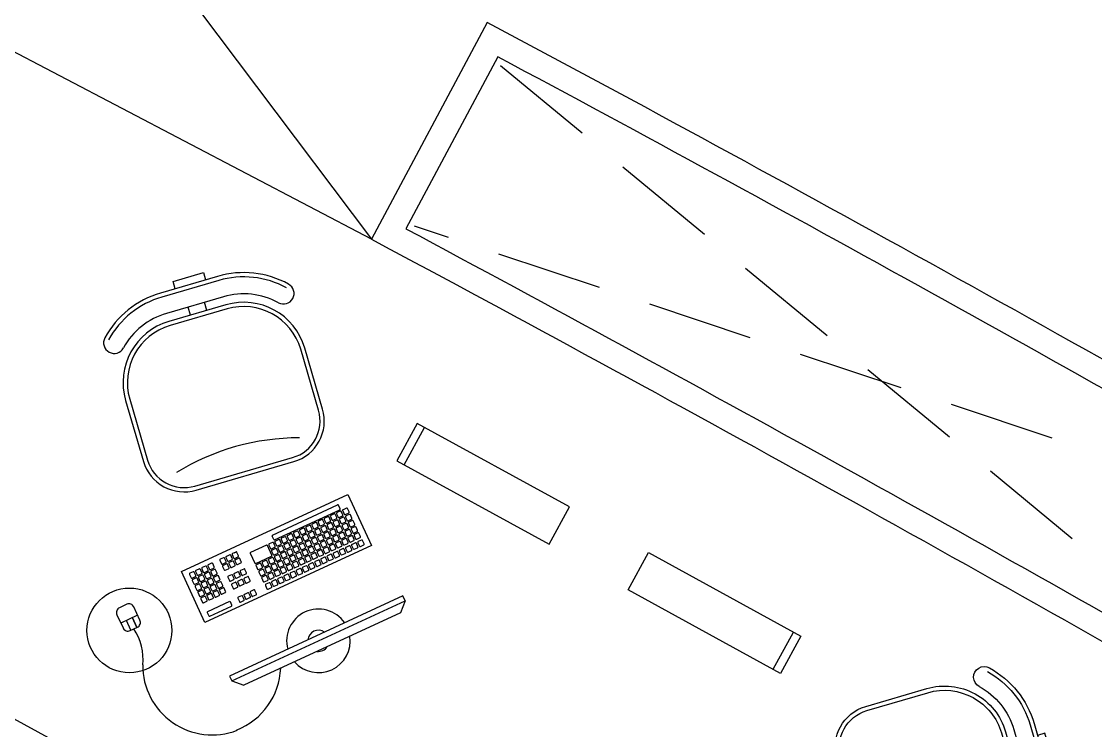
# Model space of a CAD drawing. Extents: x -1.7 to 87, y -33.6 to 19.
# Drawn here: x 51.733 to 54.266, y -3.823 to -2.15 of the extents above; entities that cross this region are included whole.
import ezdxf

# ---------------------------------------------------------------- set-up
doc = ezdxf.new("R2010")
doc.units = 0
doc.linetypes.add('HIDDEN', pattern=[0.375, 0.25, -0.125])
for name, color, linetype in [('AR-ARMÁRIOS', 2, 'Continuous'), ('AR-MOB', 2, 'Continuous'), ('AR-PRJ', 1, 'HIDDEN')]:
    doc.layers.add(name, color=color, linetype=linetype)

# ---------------------------------------------------------------- blocks, each defined once
blk = doc.blocks.new('CADEIRA-S')
at = {"color": 2}
for p, q in [((0.0718, 0.2686), (-0.0682, 0.2686)), ((0.0718, 0.2186), (-0.0682, 0.2186)), ((0.0718, 0.1986), (-0.0682, 0.1986)), ((-0.2182, 0.0486), (-0.2182, -0.1014)), ((0.2218, -0.1014), (0.2218, 0.0486)), ((-0.1182, -0.2014), (0.1218, -0.2014))]:
    blk.add_line(p, q, dxfattribs=at)
at = {"color": 1}
for p, q in [((0.0718, 0.2586), (-0.0682, 0.2586)), ((-0.0148, 0.1986), (-0.0149, 0.2186)), ((0.0252, 0.1986), (0.0251, 0.2186)), ((0.0718, 0.1886), (-0.0682, 0.1886)), ((-0.2082, 0.0486), (-0.2082, -0.1014)), ((0.2118, -0.1014), (0.2118, 0.0486)), ((-0.1182, -0.1914), (0.1218, -0.1914))]:
    blk.add_line(p, q, dxfattribs=at)
at = {"color": 2}
blk.add_lwpolyline([(-0.032, 0.2686), (-0.032, 0.2867), (0.0426, 0.2867), (0.0426, 0.2686)], dxfattribs=at)
for centre, radius, start, end in [((-0.0682, 0.0486), 0.22, 90, 135), ((0.0718, 0.0486), 0.22, 45, 90), ((-0.2061, 0.1864), 0.025, 135, 315), ((-0.0682, 0.0486), 0.17, 90, 135), ((0.0718, 0.0486), 0.17, 45, 90), ((0.2097, 0.1864), 0.025, 225, 45), ((-0.0682, 0.0486), 0.15, 90, 180), ((0.0718, 0.0486), 0.15, 0, 90), ((-0.1182, -0.1014), 0.1, 180, 270), ((0.1218, -0.1014), 0.1, 270, 0)]:
    blk.add_arc(centre, radius, start, end, dxfattribs=at)
at = {"color": 1}
for centre, radius, start, end in [((-0.0682, 0.0486), 0.21, 90, 135), ((0.0718, 0.0486), 0.21, 45, 90), ((-0.0682, 0.0486), 0.14, 90, 180), ((0.0718, 0.0486), 0.14, 0, 90), ((-0.1182, -0.1014), 0.09, 180, 270), ((0.1218, -0.1014), 0.09, 270, 0), ((-0.0052, -0.6823), 0.5534, 73.6911, 105.2491)]:
    blk.add_arc(centre, radius, start, end, dxfattribs=at)
blk = doc.blocks.new('CPU')
at = {"color": 1}
blk.add_line((1.1721, 1.0512), (1.1721, 0.9512), dxfattribs=at)
blk.add_lwpolyline([(0.7821, 0.9512), (1.1921, 0.9512), (1.1921, 1.0512), (0.7821, 1.0512)], close=True, dxfattribs=at)
blk = doc.blocks.new('estacao de trabalho 290 x 150')
at = {"color": 252}
for p, q in [((-0.691, 0.7737), (-0.5904, 0.9098)), ((-0.681, 0.7663), (-0.5804, 0.9024)), ((-0.5808, 0.9046), (-0.5882, 0.9101)), ((-0.5718, 0.898), (-0.5753, 0.9006)), ((-0.6832, 0.7659), (-0.6907, 0.7714)), ((-0.6743, 0.7593), (-0.6777, 0.7619)), ((-0.6921, 0.7463), (-0.7165, 0.7132)), ((-0.6693, 0.7315), (-0.6898, 0.7467)), ((-0.7162, 0.711), (-0.6957, 0.6958)), ((-0.6934, 0.6962), (-0.669, 0.7293)), ((-0.7501, 0.6937), (-0.7475, 0.6972)), ((-0.7401, 0.6863), (-0.7375, 0.6898)), ((-0.7044, 0.5873), (-0.7381, 0.5416)), ((-0.6955, 0.5827), (-0.7022, 0.5876)), ((-0.7289, 0.5348), (-0.6952, 0.5804)), ((-0.7378, 0.5394), (-0.7311, 0.5345))]:
    blk.add_line(p, q, dxfattribs=at)
at = {"color": 2}
for p, q in [((-0.3423, 0.788), (-0.3379, 0.7583)), ((-0.3379, 0.7583), (-0.5801, 0.4305)), ((-0.8789, 0.4551), (-0.905, 0.4198)), ((-0.8758, 0.4167), (-0.8962, 0.4318)), ((-0.8666, 0.4291), (-0.887, 0.4442)), ((-0.887, 0.4442), (-0.8666, 0.4291)), ((-0.6097, 0.426), (-0.5801, 0.4305))]:
    blk.add_line(p, q, dxfattribs=at)
for points in [[(-0.8381, 0.5953), (-0.5809, 0.9435), (-0.4743, 0.8647), (-0.7315, 0.5165)], [(-1.45, 0), (1.45, 0), (1.45, 0.1), (-1.45, 0.1)]]:
    blk.add_lwpolyline(points, close=True, dxfattribs=at)
at = {"color": 252}
for points in [[(-0.5588, 0.9083), (-0.5658, 0.9134, 0.414214), (-0.5684, 0.913), (-0.5736, 0.9061, 0.414214), (-0.5732, 0.9034), (-0.5662, 0.8983, 0.414214), (-0.5636, 0.8987), (-0.5584, 0.9057, 0.414214)], [(-0.5778, 0.8826), (-0.5848, 0.8877, 0.414214), (-0.5874, 0.8873), (-0.5926, 0.8804, 0.414214), (-0.5922, 0.8777), (-0.5852, 0.8726, 0.414214), (-0.5826, 0.873), (-0.5774, 0.8799, 0.414214)], [(-0.5683, 0.8954), (-0.5753, 0.9006, 0.414214), (-0.5779, 0.9002), (-0.5831, 0.8932, 0.414214), (-0.5827, 0.8906), (-0.5757, 0.8854, 0.414214), (-0.5731, 0.8858), (-0.5679, 0.8928, 0.414214)], [(-0.5555, 0.8859), (-0.5624, 0.8911, 0.414214), (-0.5651, 0.8907), (-0.5702, 0.8837, 0.414214), (-0.5698, 0.8811), (-0.5629, 0.8759, 0.414214), (-0.5602, 0.8763), (-0.5551, 0.8833, 0.414214)], [(-0.546, 0.8988), (-0.5529, 0.9039, 0.414214), (-0.5556, 0.9035), (-0.5607, 0.8966, 0.414214), (-0.5603, 0.8939), (-0.5533, 0.8888, 0.414214), (-0.5507, 0.8892), (-0.5456, 0.8962, 0.414214)], [(-0.5331, 0.8893), (-0.54, 0.8944, 0.414214), (-0.5427, 0.894), (-0.5478, 0.8871, 0.414214), (-0.5474, 0.8844), (-0.5405, 0.8793, 0.414214), (-0.5378, 0.8797), (-0.5327, 0.8866, 0.414214)], [(-0.5969, 0.8568), (-0.6038, 0.862, 0.414214), (-0.6065, 0.8616), (-0.6116, 0.8546, 0.414214), (-0.6112, 0.852), (-0.6042, 0.8468, 0.414214), (-0.6016, 0.8472), (-0.5965, 0.8542, 0.414214)], [(-0.5873, 0.8697), (-0.5943, 0.8748, 0.414214), (-0.5969, 0.8744), (-0.6021, 0.8675, 0.414214), (-0.6017, 0.8648), (-0.5947, 0.8597, 0.414214), (-0.5921, 0.8601), (-0.5869, 0.8671, 0.414214)], [(-0.5745, 0.8602), (-0.5814, 0.8653, 0.414214), (-0.5841, 0.8649), (-0.5892, 0.858, 0.414214), (-0.5888, 0.8553), (-0.5819, 0.8502, 0.414214), (-0.5792, 0.8506), (-0.5741, 0.8575, 0.414214)], [(-0.565, 0.8731), (-0.5719, 0.8782, 0.414214), (-0.5746, 0.8778), (-0.5797, 0.8708, 0.414214), (-0.5793, 0.8682), (-0.5724, 0.8631, 0.414214), (-0.5697, 0.8635), (-0.5646, 0.8704, 0.414214)], [(-0.5521, 0.8636), (-0.5591, 0.8687, 0.414214), (-0.5617, 0.8683), (-0.5668, 0.8613, 0.414214), (-0.5664, 0.8587), (-0.5595, 0.8536, 0.414214), (-0.5568, 0.8539), (-0.5517, 0.8609, 0.414214)], [(-0.5426, 0.8764), (-0.5495, 0.8816, 0.414214), (-0.5522, 0.8812), (-0.5573, 0.8742, 0.414214), (-0.5569, 0.8716), (-0.55, 0.8664, 0.414214), (-0.5473, 0.8668), (-0.5422, 0.8738, 0.414214)], [(-0.5297, 0.8669), (-0.5367, 0.8721, 0.414214), (-0.5393, 0.8717), (-0.5445, 0.8647, 0.414214), (-0.5441, 0.8621), (-0.5371, 0.8569, 0.414214), (-0.5345, 0.8573), (-0.5293, 0.8643, 0.414214)], [(-0.5202, 0.8798), (-0.5272, 0.8849, 0.414214), (-0.5298, 0.8845), (-0.535, 0.8776, 0.414214), (-0.5346, 0.8749), (-0.5276, 0.8698, 0.414214), (-0.525, 0.8702), (-0.5198, 0.8771, 0.414214)], [(-0.5169, 0.8574), (-0.5238, 0.8625, 0.414214), (-0.5265, 0.8621), (-0.5316, 0.8552, 0.414214), (-0.5312, 0.8525), (-0.5242, 0.8474, 0.414214), (-0.5216, 0.8478), (-0.5165, 0.8548, 0.414214)], [(-0.5073, 0.8703), (-0.5143, 0.8754, 0.414214), (-0.5169, 0.875), (-0.5221, 0.8681, 0.414214), (-0.5217, 0.8654), (-0.5147, 0.8603, 0.414214), (-0.5121, 0.8607), (-0.507, 0.8676, 0.414214)], [(-0.4915, 0.8595), (-0.4985, 0.8646, 0.414214), (-0.5011, 0.8642), (-0.5063, 0.8573, 0.414214), (-0.5059, 0.8546), (-0.4989, 0.8495, 0.414214), (-0.4963, 0.8499), (-0.4911, 0.8569, 0.414214)], [(-0.6159, 0.8311), (-0.6228, 0.8362, 0.414214), (-0.6255, 0.8358), (-0.6306, 0.8289, 0.414214), (-0.6302, 0.8262), (-0.6233, 0.8211, 0.414214), (-0.6206, 0.8215), (-0.6155, 0.8284, 0.414214)], [(-0.6064, 0.844), (-0.6133, 0.8491, 0.414214), (-0.616, 0.8487), (-0.6211, 0.8417, 0.414214), (-0.6207, 0.8391), (-0.6137, 0.834, 0.414214), (-0.6111, 0.8344), (-0.606, 0.8413, 0.414214)], [(-0.5935, 0.8345), (-0.6004, 0.8396, 0.414214), (-0.6031, 0.8392), (-0.6082, 0.8322, 0.414214), (-0.6078, 0.8296), (-0.6009, 0.8245, 0.414214), (-0.5982, 0.8249), (-0.5931, 0.8318, 0.414214)], [(-0.584, 0.8473), (-0.5909, 0.8525, 0.414214), (-0.5936, 0.8521), (-0.5987, 0.8451, 0.414214), (-0.5983, 0.8425), (-0.5914, 0.8373, 0.414214), (-0.5887, 0.8377), (-0.5836, 0.8447, 0.414214)], [(-0.5711, 0.8378), (-0.5781, 0.843, 0.414214), (-0.5807, 0.8426), (-0.5859, 0.8356, 0.414214), (-0.5855, 0.833), (-0.5785, 0.8278, 0.414214), (-0.5759, 0.8282), (-0.5707, 0.8352, 0.414214)], [(-0.5616, 0.8507), (-0.5686, 0.8558, 0.414214), (-0.5712, 0.8554), (-0.5763, 0.8485, 0.414214), (-0.5759, 0.8458), (-0.569, 0.8407, 0.414214), (-0.5663, 0.8411), (-0.5612, 0.848, 0.414214)], [(-0.5487, 0.8412), (-0.5557, 0.8463, 0.414214), (-0.5583, 0.8459), (-0.5635, 0.839, 0.414214), (-0.5631, 0.8363), (-0.5561, 0.8312, 0.414214), (-0.5535, 0.8316), (-0.5483, 0.8385, 0.414214)], [(-0.5392, 0.854), (-0.5462, 0.8592, 0.414214), (-0.5488, 0.8588), (-0.554, 0.8518, 0.414214), (-0.5536, 0.8492), (-0.5466, 0.844, 0.414214), (-0.544, 0.8444), (-0.5388, 0.8514, 0.414214)], [(-0.5359, 0.8317), (-0.5428, 0.8368, 0.414214), (-0.5455, 0.8364), (-0.5506, 0.8295, 0.414214), (-0.5502, 0.8268), (-0.5433, 0.8217, 0.414214), (-0.5406, 0.8221), (-0.5355, 0.829, 0.414214)], [(-0.5264, 0.8445), (-0.5333, 0.8497, 0.414214), (-0.536, 0.8493), (-0.5411, 0.8423, 0.414214), (-0.5407, 0.8397), (-0.5338, 0.8345, 0.414214), (-0.5311, 0.8349), (-0.526, 0.8419, 0.414214)], [(-0.5105, 0.8338), (-0.5175, 0.8389, 0.414214), (-0.5201, 0.8385), (-0.5253, 0.8315, 0.414214), (-0.5249, 0.8289), (-0.5179, 0.8238, 0.414214), (-0.5153, 0.8242), (-0.5101, 0.8311, 0.414214)], [(-0.501, 0.8466), (-0.508, 0.8518, 0.414214), (-0.5106, 0.8514), (-0.5158, 0.8444, 0.414214), (-0.5154, 0.8418), (-0.5084, 0.8366, 0.414214), (-0.5058, 0.837), (-0.5006, 0.844, 0.414214)], [(-0.6349, 0.8054), (-0.6418, 0.8105, 0.414214), (-0.6445, 0.8101), (-0.6496, 0.8031, 0.414214), (-0.6492, 0.8005), (-0.6423, 0.7954, 0.414214), (-0.6396, 0.7958), (-0.6345, 0.8027, 0.414214)], [(-0.6254, 0.8182), (-0.6323, 0.8234, 0.414214), (-0.635, 0.823), (-0.6401, 0.816, 0.414214), (-0.6397, 0.8134), (-0.6328, 0.8082, 0.414214), (-0.6301, 0.8086), (-0.625, 0.8156, 0.414214)], [(-0.6125, 0.8087), (-0.6195, 0.8139, 0.414214), (-0.6221, 0.8135), (-0.6272, 0.8065, 0.414214), (-0.6268, 0.8039), (-0.6199, 0.7987, 0.414214), (-0.6172, 0.7991), (-0.6121, 0.8061, 0.414214)], [(-0.603, 0.8216), (-0.61, 0.8267, 0.414214), (-0.6126, 0.8263), (-0.6177, 0.8194, 0.414214), (-0.6173, 0.8167), (-0.6104, 0.8116, 0.414214), (-0.6077, 0.812), (-0.6026, 0.8189, 0.414214)], [(-0.5901, 0.8121), (-0.5971, 0.8172, 0.414214), (-0.5997, 0.8168), (-0.6049, 0.8099, 0.414214), (-0.6045, 0.8072), (-0.5975, 0.8021, 0.414214), (-0.5949, 0.8025), (-0.5897, 0.8094, 0.414214)], [(-0.5806, 0.8249), (-0.5876, 0.8301, 0.414214), (-0.5902, 0.8297), (-0.5954, 0.8227, 0.414214), (-0.595, 0.8201), (-0.588, 0.8149, 0.414214), (-0.5854, 0.8153), (-0.5802, 0.8223, 0.414214)], [(-0.5678, 0.8154), (-0.5747, 0.8206, 0.414214), (-0.5774, 0.8202), (-0.5825, 0.8132, 0.414214), (-0.5821, 0.8106), (-0.5751, 0.8054, 0.414214), (-0.5725, 0.8058), (-0.5674, 0.8128, 0.414214)], [(-0.5582, 0.8283), (-0.5652, 0.8334, 0.414214), (-0.5678, 0.833), (-0.573, 0.8261, 0.414214), (-0.5726, 0.8234), (-0.5656, 0.8183, 0.414214), (-0.563, 0.8187), (-0.5578, 0.8257, 0.414214)], [(-0.5549, 0.8059), (-0.5618, 0.8111, 0.414214), (-0.5645, 0.8107), (-0.5696, 0.8037, 0.414214), (-0.5692, 0.8011), (-0.5623, 0.7959, 0.414214), (-0.5596, 0.7963), (-0.5545, 0.8033, 0.414214)], [(-0.5454, 0.8188), (-0.5523, 0.8239, 0.414214), (-0.555, 0.8235), (-0.5601, 0.8166, 0.414214), (-0.5597, 0.8139), (-0.5528, 0.8088, 0.414214), (-0.5501, 0.8092), (-0.545, 0.8162, 0.414214)], [(-0.5295, 0.808), (-0.5365, 0.8132, 0.414214), (-0.5391, 0.8128), (-0.5443, 0.8058, 0.414214), (-0.5439, 0.8032), (-0.5369, 0.798, 0.414214), (-0.5343, 0.7984), (-0.5292, 0.8054, 0.414214)], [(-0.52, 0.8209), (-0.527, 0.826, 0.414214), (-0.5296, 0.8256), (-0.5348, 0.8187, 0.414214), (-0.5344, 0.816), (-0.5274, 0.8109, 0.414214), (-0.5248, 0.8113), (-0.5196, 0.8182, 0.414214)], [(-0.6444, 0.7925), (-0.6513, 0.7976, 0.414214), (-0.654, 0.7972), (-0.6591, 0.7903, 0.414214), (-0.6587, 0.7876), (-0.6518, 0.7825, 0.414214), (-0.6491, 0.7829), (-0.644, 0.7898, 0.414214)], [(-0.6315, 0.783), (-0.6385, 0.7881, 0.414214), (-0.6411, 0.7877), (-0.6463, 0.7808, 0.414214), (-0.6459, 0.7781), (-0.6389, 0.773, 0.414214), (-0.6363, 0.7734), (-0.6311, 0.7803, 0.414214)], [(-0.622, 0.7958), (-0.629, 0.801, 0.414214), (-0.6316, 0.8006), (-0.6368, 0.7936, 0.414214), (-0.6364, 0.791), (-0.6294, 0.7858, 0.414214), (-0.6268, 0.7862), (-0.6216, 0.7932, 0.414214)], [(-0.6091, 0.7863), (-0.6161, 0.7915, 0.414214), (-0.6187, 0.7911), (-0.6239, 0.7841, 0.414214), (-0.6235, 0.7815), (-0.6165, 0.7763, 0.414214), (-0.6139, 0.7767), (-0.6087, 0.7837, 0.414214)], [(-0.5996, 0.7992), (-0.6066, 0.8043, 0.414214), (-0.6092, 0.8039), (-0.6144, 0.797, 0.414214), (-0.614, 0.7943), (-0.607, 0.7892, 0.414214), (-0.6044, 0.7896), (-0.5992, 0.7966, 0.414214)], [(-0.5868, 0.7897), (-0.5937, 0.7948, 0.414214), (-0.5964, 0.7944), (-0.6015, 0.7875, 0.414214), (-0.6011, 0.7848), (-0.5942, 0.7797, 0.414214), (-0.5915, 0.7801), (-0.5864, 0.7871, 0.414214)], [(-0.5773, 0.8026), (-0.5842, 0.8077, 0.414214), (-0.5869, 0.8073), (-0.592, 0.8004, 0.414214), (-0.5916, 0.7977), (-0.5846, 0.7926, 0.414214), (-0.582, 0.793), (-0.5769, 0.7999, 0.414214)], [(-0.5739, 0.7802), (-0.5809, 0.7853, 0.414214), (-0.5835, 0.7849), (-0.5886, 0.778, 0.414214), (-0.5882, 0.7753), (-0.5813, 0.7702, 0.414214), (-0.5786, 0.7706), (-0.5735, 0.7775, 0.414214)], [(-0.5644, 0.7931), (-0.5713, 0.7982, 0.414214), (-0.574, 0.7978), (-0.5791, 0.7908, 0.414214), (-0.5787, 0.7882), (-0.5718, 0.7831, 0.414214), (-0.5691, 0.7835), (-0.564, 0.7904, 0.414214)], [(-0.5486, 0.7823), (-0.5555, 0.7874, 0.414214), (-0.5582, 0.787), (-0.5633, 0.7801, 0.414214), (-0.5629, 0.7774), (-0.556, 0.7723, 0.414214), (-0.5533, 0.7727), (-0.5482, 0.7796, 0.414214)], [(-0.5391, 0.7952), (-0.546, 0.8003, 0.414214), (-0.5487, 0.7999), (-0.5538, 0.7929, 0.414214), (-0.5534, 0.7903), (-0.5464, 0.7852, 0.414214), (-0.5438, 0.7856), (-0.5387, 0.7925, 0.414214)], [(-0.6634, 0.7667), (-0.6704, 0.7719, 0.414214), (-0.673, 0.7715), (-0.6781, 0.7645, 0.414214), (-0.6777, 0.7619), (-0.6708, 0.7567, 0.414214), (-0.6681, 0.7571), (-0.663, 0.7641, 0.414214)], [(-0.6539, 0.7796), (-0.6608, 0.7848, 0.414214), (-0.6635, 0.7844), (-0.6686, 0.7774, 0.414214), (-0.6682, 0.7748), (-0.6613, 0.7696, 0.414214), (-0.6586, 0.77), (-0.6535, 0.777, 0.414214)], [(-0.6505, 0.7572), (-0.6575, 0.7624, 0.414214), (-0.6601, 0.762), (-0.6653, 0.755, 0.414214), (-0.6649, 0.7524), (-0.6579, 0.7472, 0.414214), (-0.6553, 0.7476), (-0.6501, 0.7546, 0.414214)], [(-0.641, 0.7701), (-0.648, 0.7752, 0.414214), (-0.6506, 0.7748), (-0.6558, 0.7679, 0.414214), (-0.6554, 0.7652), (-0.6484, 0.7601, 0.414214), (-0.6458, 0.7605), (-0.6406, 0.7675, 0.414214)], [(-0.6282, 0.7606), (-0.6351, 0.7657, 0.414214), (-0.6378, 0.7653), (-0.6429, 0.7584, 0.414214), (-0.6425, 0.7557), (-0.6355, 0.7506, 0.414214), (-0.6329, 0.751), (-0.6278, 0.758, 0.414214)], [(-0.6187, 0.7735), (-0.6256, 0.7786, 0.414214), (-0.6283, 0.7782), (-0.6334, 0.7713, 0.414214), (-0.633, 0.7686), (-0.626, 0.7635, 0.414214), (-0.6234, 0.7639), (-0.6183, 0.7708, 0.414214)], [(-0.6058, 0.764), (-0.6127, 0.7691, 0.414214), (-0.6154, 0.7687), (-0.6205, 0.7617, 0.414214), (-0.6201, 0.7591), (-0.6132, 0.754, 0.414214), (-0.6105, 0.7544), (-0.6054, 0.7613, 0.414214)], [(-0.5963, 0.7768), (-0.6032, 0.782, 0.414214), (-0.6059, 0.7816), (-0.611, 0.7746, 0.414214), (-0.6106, 0.772), (-0.6037, 0.7668, 0.414214), (-0.601, 0.7672), (-0.5959, 0.7742, 0.414214)], [(-0.5929, 0.7545), (-0.5999, 0.7596, 0.414214), (-0.6025, 0.7592), (-0.6077, 0.7522, 0.414214), (-0.6073, 0.7496), (-0.6003, 0.7445, 0.414214), (-0.5977, 0.7449), (-0.5925, 0.7518, 0.414214)], [(-0.5834, 0.7673), (-0.5904, 0.7725, 0.414214), (-0.593, 0.7721), (-0.5981, 0.7651, 0.414214), (-0.5977, 0.7625), (-0.5908, 0.7573, 0.414214), (-0.5881, 0.7577), (-0.583, 0.7647, 0.414214)], [(-0.5676, 0.7566), (-0.5745, 0.7617, 0.414214), (-0.5772, 0.7613), (-0.5823, 0.7543, 0.414214), (-0.5819, 0.7517), (-0.575, 0.7465, 0.414214), (-0.5723, 0.7469), (-0.5672, 0.7539, 0.414214)], [(-0.5581, 0.7694), (-0.565, 0.7746, 0.414214), (-0.5677, 0.7742), (-0.5728, 0.7672, 0.414214), (-0.5724, 0.7646), (-0.5655, 0.7594, 0.414214), (-0.5628, 0.7598), (-0.5577, 0.7668, 0.414214)], [(-0.6729, 0.7539), (-0.6799, 0.759, 0.414214), (-0.6825, 0.7586), (-0.6877, 0.7517, 0.414214), (-0.6873, 0.749), (-0.6803, 0.7439, 0.414214), (-0.6777, 0.7443), (-0.6725, 0.7512, 0.414214)], [(-0.66, 0.7444), (-0.667, 0.7495, 0.414214), (-0.6696, 0.7491), (-0.6748, 0.7422, 0.414214), (-0.6744, 0.7395), (-0.6674, 0.7344, 0.414214), (-0.6648, 0.7348), (-0.6596, 0.7417, 0.414214)], [(-0.6472, 0.7349), (-0.6541, 0.74, 0.414214), (-0.6568, 0.7396), (-0.6619, 0.7326, 0.414214), (-0.6615, 0.73), (-0.6546, 0.7249, 0.414214), (-0.6519, 0.7253), (-0.6468, 0.7322, 0.414214)], [(-0.6377, 0.7477), (-0.6446, 0.7529, 0.414214), (-0.6473, 0.7525), (-0.6524, 0.7455, 0.414214), (-0.652, 0.7429), (-0.6451, 0.7377, 0.414214), (-0.6424, 0.7381), (-0.6373, 0.7451, 0.414214)], [(-0.6248, 0.7382), (-0.6317, 0.7434, 0.414214), (-0.6344, 0.743), (-0.6395, 0.736, 0.414214), (-0.6391, 0.7334), (-0.6322, 0.7282, 0.414214), (-0.6295, 0.7286), (-0.6244, 0.7356, 0.414214)], [(-0.6153, 0.7511), (-0.6222, 0.7562, 0.414214), (-0.6249, 0.7558), (-0.63, 0.7489, 0.414214), (-0.6296, 0.7462), (-0.6227, 0.7411, 0.414214), (-0.62, 0.7415), (-0.6149, 0.7484, 0.414214)], [(-0.6024, 0.7416), (-0.6094, 0.7467, 0.414214), (-0.612, 0.7463), (-0.6172, 0.7394, 0.414214), (-0.6168, 0.7367), (-0.6098, 0.7316, 0.414214), (-0.6072, 0.732), (-0.602, 0.7389, 0.414214)], [(-0.5866, 0.7308), (-0.5935, 0.7359, 0.414214), (-0.5962, 0.7356), (-0.6013, 0.7286, 0.414214), (-0.6009, 0.7259), (-0.594, 0.7208, 0.414214), (-0.5913, 0.7212), (-0.5862, 0.7282, 0.414214)], [(-0.5771, 0.7437), (-0.584, 0.7488, 0.414214), (-0.5867, 0.7484), (-0.5918, 0.7415, 0.414214), (-0.5914, 0.7388), (-0.5845, 0.7337, 0.414214), (-0.5818, 0.7341), (-0.5767, 0.741, 0.414214)], [(-0.6662, 0.7091), (-0.6731, 0.7143, 0.414214), (-0.6758, 0.7139), (-0.6809, 0.7069, 0.414214), (-0.6805, 0.7043), (-0.6736, 0.6991, 0.414214), (-0.6709, 0.6995), (-0.6658, 0.7065, 0.414214)], [(-0.6567, 0.722), (-0.6636, 0.7271, 0.414214), (-0.6663, 0.7267), (-0.6714, 0.7198, 0.414214), (-0.671, 0.7171), (-0.6641, 0.712, 0.414214), (-0.6614, 0.7124), (-0.6563, 0.7193, 0.414214)], [(-0.6438, 0.7125), (-0.6508, 0.7176, 0.414214), (-0.6534, 0.7172), (-0.6586, 0.7103, 0.414214), (-0.6582, 0.7076), (-0.6512, 0.7025, 0.414214), (-0.6486, 0.7029), (-0.6434, 0.7098, 0.414214)], [(-0.6343, 0.7254), (-0.6413, 0.7305, 0.414214), (-0.6439, 0.7301), (-0.649, 0.7231, 0.414214), (-0.6486, 0.7205), (-0.6417, 0.7154, 0.414214), (-0.639, 0.7158), (-0.6339, 0.7227, 0.414214)], [(-0.6214, 0.7158), (-0.6284, 0.721, 0.414214), (-0.631, 0.7206), (-0.6362, 0.7136, 0.414214), (-0.6358, 0.711), (-0.6288, 0.7058, 0.414214), (-0.6262, 0.7062), (-0.621, 0.7132, 0.414214)], [(-0.6119, 0.7287), (-0.6189, 0.7339, 0.414214), (-0.6215, 0.7335), (-0.6267, 0.7265, 0.414214), (-0.6263, 0.7239), (-0.6193, 0.7187, 0.414214), (-0.6167, 0.7191), (-0.6115, 0.7261, 0.414214)], [(-0.6056, 0.7051), (-0.6126, 0.7102, 0.414214), (-0.6152, 0.7098), (-0.6203, 0.7029, 0.414214), (-0.6199, 0.7002), (-0.613, 0.6951, 0.414214), (-0.6103, 0.6955), (-0.6052, 0.7024, 0.414214)], [(-0.5961, 0.7179), (-0.6031, 0.7231, 0.414214), (-0.6057, 0.7227), (-0.6108, 0.7157, 0.414214), (-0.6104, 0.7131), (-0.6035, 0.7079, 0.414214), (-0.6008, 0.7083), (-0.5957, 0.7153, 0.414214)], [(-0.7474, 0.6796), (-0.7544, 0.6847, 0.414214), (-0.757, 0.6843), (-0.7621, 0.6773, 0.414214), (-0.7617, 0.6747), (-0.7548, 0.6696, 0.414214), (-0.7521, 0.67), (-0.747, 0.6769, 0.414214)], [(-0.7379, 0.6924), (-0.7448, 0.6976, 0.414214), (-0.7475, 0.6972), (-0.7526, 0.6902, 0.414214), (-0.7522, 0.6876), (-0.7453, 0.6824, 0.414214), (-0.7426, 0.6828), (-0.7375, 0.6898, 0.414214)], [(-0.725, 0.6829), (-0.732, 0.6881, 0.414214), (-0.7346, 0.6877), (-0.7398, 0.6807, 0.414214), (-0.7394, 0.6781), (-0.7324, 0.6729, 0.414214), (-0.7298, 0.6733), (-0.7246, 0.6803, 0.414214)], [(-0.6757, 0.6963), (-0.6826, 0.7014, 0.414214), (-0.6853, 0.701), (-0.6904, 0.694, 0.414214), (-0.69, 0.6914), (-0.6831, 0.6863, 0.414214), (-0.6804, 0.6867), (-0.6753, 0.6936, 0.414214)], [(-0.6628, 0.6867), (-0.6698, 0.6919, 0.414214), (-0.6724, 0.6915), (-0.6776, 0.6845, 0.414214), (-0.6772, 0.6819), (-0.6702, 0.6767, 0.414214), (-0.6676, 0.6771), (-0.6624, 0.6841, 0.414214)], [(-0.6533, 0.6996), (-0.6603, 0.7048, 0.414214), (-0.6629, 0.7044), (-0.6681, 0.6974, 0.414214), (-0.6677, 0.6948), (-0.6607, 0.6896, 0.414214), (-0.6581, 0.69), (-0.6529, 0.697, 0.414214)], [(-0.6405, 0.6901), (-0.6474, 0.6952, 0.414214), (-0.65, 0.6948), (-0.6552, 0.6879, 0.414214), (-0.6548, 0.6852), (-0.6478, 0.6801, 0.414214), (-0.6452, 0.6805), (-0.6401, 0.6875, 0.414214)], [(-0.6309, 0.703), (-0.6379, 0.7081, 0.414214), (-0.6405, 0.7077), (-0.6457, 0.7008, 0.414214), (-0.6453, 0.6981), (-0.6383, 0.693, 0.414214), (-0.6357, 0.6934), (-0.6305, 0.7003, 0.414214)], [(-0.6246, 0.6793), (-0.6316, 0.6845, 0.414214), (-0.6342, 0.6841), (-0.6394, 0.6771, 0.414214), (-0.639, 0.6745), (-0.632, 0.6693, 0.414214), (-0.6294, 0.6697), (-0.6242, 0.6767, 0.414214)], [(-0.6151, 0.6922), (-0.6221, 0.6973, 0.414214), (-0.6247, 0.6969), (-0.6299, 0.69, 0.414214), (-0.6295, 0.6873), (-0.6225, 0.6822, 0.414214), (-0.6199, 0.6826), (-0.6147, 0.6896, 0.414214)], [(-0.7569, 0.6667), (-0.7639, 0.6718, 0.414214), (-0.7665, 0.6714), (-0.7716, 0.6645, 0.414214), (-0.7713, 0.6618), (-0.7643, 0.6567, 0.414214), (-0.7617, 0.6571), (-0.7565, 0.664, 0.414214)], [(-0.744, 0.6572), (-0.751, 0.6623, 0.414214), (-0.7536, 0.6619), (-0.7588, 0.655, 0.414214), (-0.7584, 0.6523), (-0.7514, 0.6472, 0.414214), (-0.7488, 0.6476), (-0.7436, 0.6545, 0.414214)], [(-0.7345, 0.6701), (-0.7415, 0.6752, 0.414214), (-0.7441, 0.6748), (-0.7493, 0.6678, 0.414214), (-0.7489, 0.6652), (-0.7419, 0.6601, 0.414214), (-0.7393, 0.6605), (-0.7341, 0.6674, 0.414214)], [(-0.7116, 0.6535), (-0.7186, 0.6586, 0.414214), (-0.7212, 0.6582), (-0.7264, 0.6513, 0.414214), (-0.726, 0.6486), (-0.719, 0.6435, 0.414214), (-0.7164, 0.6439), (-0.7112, 0.6508, 0.414214)], [(-0.7021, 0.6664), (-0.7091, 0.6715, 0.414214), (-0.7117, 0.6711), (-0.7169, 0.6641, 0.414214), (-0.7165, 0.6615), (-0.7095, 0.6564, 0.414214), (-0.7069, 0.6568), (-0.7017, 0.6637, 0.414214)], [(-0.6857, 0.6548), (-0.6927, 0.6599, 0.414214), (-0.6953, 0.6595), (-0.7004, 0.6525, 0.414214), (-0.7, 0.6499), (-0.6931, 0.6448, 0.414214), (-0.6904, 0.6451), (-0.6853, 0.6521, 0.414214)], [(-0.65, 0.6772), (-0.6569, 0.6824, 0.414214), (-0.6596, 0.682), (-0.6647, 0.675, 0.414214), (-0.6643, 0.6724), (-0.6573, 0.6672, 0.414214), (-0.6547, 0.6676), (-0.6496, 0.6746, 0.414214)], [(-0.6341, 0.6665), (-0.6411, 0.6716, 0.414214), (-0.6437, 0.6712), (-0.6489, 0.6643, 0.414214), (-0.6485, 0.6616), (-0.6415, 0.6565, 0.414214), (-0.6389, 0.6569), (-0.6337, 0.6638, 0.414214)], [(-0.7847, 0.629), (-0.7917, 0.6341, 0.414214), (-0.7943, 0.6337), (-0.7995, 0.6268, 0.414214), (-0.7991, 0.6241), (-0.7921, 0.619, 0.414214), (-0.7895, 0.6194), (-0.7843, 0.6263, 0.414214)], [(-0.7752, 0.6418), (-0.7822, 0.647, 0.414214), (-0.7848, 0.6466), (-0.79, 0.6396, 0.414214), (-0.7896, 0.637), (-0.7826, 0.6318, 0.414214), (-0.78, 0.6322), (-0.7748, 0.6392, 0.414214)], [(-0.7624, 0.6323), (-0.7693, 0.6375, 0.414214), (-0.772, 0.6371), (-0.7771, 0.6301, 0.414214), (-0.7767, 0.6275), (-0.7698, 0.6223, 0.414214), (-0.7671, 0.6227), (-0.762, 0.6297, 0.414214)], [(-0.7211, 0.6406), (-0.7281, 0.6458, 0.414214), (-0.7307, 0.6454), (-0.7359, 0.6384, 0.414214), (-0.7355, 0.6358), (-0.7285, 0.6306, 0.414214), (-0.7259, 0.631), (-0.7207, 0.638, 0.414214)], [(-0.7047, 0.629), (-0.7117, 0.6342, 0.414214), (-0.7143, 0.6338), (-0.7195, 0.6268, 0.414214), (-0.7191, 0.6242), (-0.7121, 0.619, 0.414214), (-0.7095, 0.6194), (-0.7043, 0.6264, 0.414214)], [(-0.6952, 0.6419), (-0.7022, 0.647, 0.414214), (-0.7048, 0.6466), (-0.7099, 0.6397, 0.414214), (-0.7095, 0.637), (-0.7026, 0.6319, 0.414214), (-0.6999, 0.6323), (-0.6948, 0.6392, 0.414214)], [(-0.6575, 0.6343), (-0.6645, 0.6395, 0.414214), (-0.6671, 0.6391), (-0.6723, 0.6321, 0.414214), (-0.6719, 0.6295), (-0.6649, 0.6243, 0.414214), (-0.6623, 0.6247), (-0.6571, 0.6317, 0.414214)], [(-0.8038, 0.6032), (-0.8107, 0.6084, 0.414214), (-0.8134, 0.608), (-0.8185, 0.601, 0.414214), (-0.8181, 0.5984), (-0.8111, 0.5932, 0.414214), (-0.8085, 0.5936), (-0.8034, 0.6006, 0.414214)], [(-0.7942, 0.6161), (-0.8012, 0.6212, 0.414214), (-0.8038, 0.6208), (-0.809, 0.6139, 0.414214), (-0.8086, 0.6112), (-0.8016, 0.6061, 0.414214), (-0.799, 0.6065), (-0.7938, 0.6135, 0.414214)], [(-0.7814, 0.6066), (-0.7883, 0.6117, 0.414214), (-0.791, 0.6113), (-0.7961, 0.6044, 0.414214), (-0.7957, 0.6017), (-0.7888, 0.5966, 0.414214), (-0.7861, 0.597), (-0.781, 0.604, 0.414214)], [(-0.7719, 0.6195), (-0.7788, 0.6246, 0.414214), (-0.7815, 0.6242), (-0.7866, 0.6173, 0.414214), (-0.7862, 0.6146), (-0.7793, 0.6095, 0.414214), (-0.7766, 0.6099), (-0.7715, 0.6168, 0.414214)], [(-0.759, 0.61), (-0.766, 0.6151, 0.414214), (-0.7686, 0.6147), (-0.7737, 0.6077, 0.414214), (-0.7733, 0.6051), (-0.7664, 0.6, 0.414214), (-0.7637, 0.6004), (-0.7586, 0.6073, 0.414214)], [(-0.7495, 0.6228), (-0.7564, 0.628, 0.414214), (-0.7591, 0.6276), (-0.7642, 0.6206, 0.414214), (-0.7638, 0.618), (-0.7569, 0.6128, 0.414214), (-0.7542, 0.6132), (-0.7491, 0.6202, 0.414214)], [(-0.7366, 0.6133), (-0.7436, 0.6185, 0.414214), (-0.7462, 0.6181), (-0.7514, 0.6111, 0.414214), (-0.751, 0.6085), (-0.744, 0.6033, 0.414214), (-0.7414, 0.6037), (-0.7362, 0.6107, 0.414214)], [(-0.7238, 0.6038), (-0.7307, 0.609, 0.414214), (-0.7334, 0.6086), (-0.7385, 0.6016, 0.414214), (-0.7381, 0.599), (-0.7311, 0.5938, 0.414214), (-0.7285, 0.5942), (-0.7234, 0.6012, 0.414214)], [(-0.6766, 0.6086), (-0.6835, 0.6137, 0.414214), (-0.6862, 0.6133), (-0.6913, 0.6064, 0.414214), (-0.6909, 0.6037), (-0.6839, 0.5986, 0.414214), (-0.6813, 0.599), (-0.6762, 0.6059, 0.414214)], [(-0.667, 0.6215), (-0.674, 0.6266, 0.414214), (-0.6766, 0.6262), (-0.6818, 0.6192, 0.414214), (-0.6814, 0.6166), (-0.6744, 0.6115, 0.414214), (-0.6718, 0.6119), (-0.6666, 0.6188, 0.414214)], [(-0.7909, 0.5937), (-0.7978, 0.5989, 0.414214), (-0.8005, 0.5985), (-0.8056, 0.5915, 0.414214), (-0.8052, 0.5889), (-0.7983, 0.5837, 0.414214), (-0.7956, 0.5841), (-0.7905, 0.5911, 0.414214)], [(-0.778, 0.5842), (-0.785, 0.5894, 0.414214), (-0.7876, 0.589), (-0.7928, 0.582, 0.414214), (-0.7924, 0.5794), (-0.7854, 0.5742, 0.414214), (-0.7828, 0.5746), (-0.7776, 0.5816, 0.414214)], [(-0.7685, 0.5971), (-0.7755, 0.6022, 0.414214), (-0.7781, 0.6018), (-0.7832, 0.5949, 0.414214), (-0.7828, 0.5922), (-0.7759, 0.5871, 0.414214), (-0.7732, 0.5875), (-0.7681, 0.5944, 0.414214)], [(-0.7556, 0.5876), (-0.7626, 0.5927, 0.414214), (-0.7652, 0.5923), (-0.7704, 0.5854, 0.414214), (-0.77, 0.5827), (-0.763, 0.5776, 0.414214), (-0.7604, 0.578), (-0.7552, 0.5849, 0.414214)], [(-0.7461, 0.6005), (-0.7531, 0.6056, 0.414214), (-0.7557, 0.6052), (-0.7609, 0.5982, 0.414214), (-0.7605, 0.5956), (-0.7535, 0.5905, 0.414214), (-0.7509, 0.5909), (-0.7457, 0.5978, 0.414214)], [(-0.7428, 0.5781), (-0.7497, 0.5832, 0.414214), (-0.7524, 0.5828), (-0.7575, 0.5759, 0.414214), (-0.7571, 0.5732), (-0.7502, 0.5681, 0.414214), (-0.7475, 0.5685), (-0.7424, 0.5754, 0.414214)], [(-0.7333, 0.5909), (-0.7402, 0.5961, 0.414214), (-0.7429, 0.5957), (-0.748, 0.5887, 0.414214), (-0.7476, 0.5861), (-0.7407, 0.5809, 0.414214), (-0.738, 0.5813), (-0.7329, 0.5883, 0.414214)], [(-0.7651, 0.5747), (-0.7721, 0.5799, 0.414214), (-0.7747, 0.5795), (-0.7799, 0.5725, 0.414214), (-0.7795, 0.5699), (-0.7725, 0.5647, 0.414214), (-0.7699, 0.5651), (-0.7647, 0.5721, 0.414214)], [(-0.7523, 0.5652), (-0.7592, 0.5703, 0.414214), (-0.7619, 0.5699), (-0.767, 0.563, 0.414214), (-0.7666, 0.5603), (-0.7597, 0.5552, 0.414214), (-0.757, 0.5556), (-0.7519, 0.5626, 0.414214)]]:
    blk.add_lwpolyline(points, format="xyb", close=True, dxfattribs=at)
at = {"color": 1}
blk.add_lwpolyline([(-0.3524, 0.7954), (-0.6198, 0.4335), (-0.6097, 0.426), (-0.3423, 0.788)], close=True, dxfattribs=at)
at = {"color": 2}
blk.add_lwpolyline([(-0.925, 0.4502, 0.414214), (-0.9224, 0.4327), (-0.8947, 0.4122, 0.414214), (-0.8772, 0.4148), (-0.8659, 0.43, 0.414214), (-0.8686, 0.4475), (-0.8963, 0.468, 0.414214), (-0.9138, 0.4654)], format="xyb", close=True, dxfattribs=at)
at = {"color": 1}
blk.add_circle((-0.8788, 0.4144), 0.1, dxfattribs=at)
at = {"color": 252}
for centre, start, end in [((-0.5891, 0.9088), 53.544, 143.544), ((-0.5817, 0.9033), 323.544, 53.544), ((-0.6897, 0.7727), 143.544, 233.544), ((-0.6823, 0.7672), 233.544, 323.544), ((-0.6908, 0.7454), 53.544, 143.544), ((-0.7153, 0.7123), 143.544, 233.544), ((-0.6703, 0.7302), 323.544, 53.544), ((-0.6947, 0.6971), 233.544, 323.544), ((-0.7031, 0.5863), 53.544, 143.544), ((-0.6965, 0.5814), 323.544, 53.544), ((-0.7368, 0.5407), 143.544, 233.544), ((-0.7302, 0.5358), 233.544, 323.544)]:
    blk.add_arc(centre, 0.0016, start, end, dxfattribs=at)
at = {"color": 1}
for radius, start, end in [(0.075, 63.138, 223.9499), (0.075, 249.9739, 37.114), (0.025, 83.544, 203.544), (0.025, 291.5959, 355.492)]:
    blk.add_arc((-0.476, 0.607), radius, start, end, dxfattribs=at)
at = {"color": 2}
for centre, radius, start, end in [((-0.6697, 0.4348), 0.1637, 320.1264, 26.4045), ((-0.9266, 0.3121), 0.1233, 21.9141, 63.4984), ((-0.6679, 0.436), 0.164, 208.3713, 319.659)]:
    blk.add_arc(centre, radius, start, end, dxfattribs=at)
at = {"extrusion": (0, 0, -1), "xscale": -1, "zscale": -1, "rotation": 314.9999999999914}
blk.add_blockref('CADEIRA-S', (0.9586, 1.0061), dxfattribs=at)
at = {"extrusion": (0, 0, -1), "zscale": -1, "rotation": 45.00000000000864}
blk.add_blockref('CADEIRA-S', (-0.9586, 1.0061), dxfattribs=at)
at = {"rotation": 180.0250248330859}
blk.add_blockref('CPU', (0.6734, 2.1201), dxfattribs=at)
at = {"xscale": -1, "rotation": 179.974975166914}
blk.add_blockref('CPU', (-0.675, 2.115), dxfattribs=at)

msp = doc.modelspace()

# ---------------------------------------------------------------- linework, layer by layer
at = {"layer": 'AR-ARMÁRIOS'}
msp.add_line((52.5582, -2.6637), (51.4796, -2.0979), dxfattribs=at)
at = {"layer": 'AR-ARMÁRIOS', "color": 1}
msp.add_lwpolyline([(51.7451, -1.5823), (52.5582, -2.6637)], dxfattribs=at)
at = {"layer": 'AR-ARMÁRIOS'}
msp.add_lwpolyline([(52.8316, -2.1522), (52.5582, -2.6637, -0.007669), (54.6886, -3.8446), (54.9764, -3.3411, 0.007665)], format="xyb", close=True, dxfattribs=at)
at = {"layer": 'AR-ARMÁRIOS', "color": 1}
msp.add_lwpolyline([(52.8562, -2.2334), (52.6394, -2.6391, -0.007291), (54.6663, -3.7626), (54.8946, -3.3633, 0.00729)], format="xyb", close=True, dxfattribs=at)
at = {"layer": 'AR-PRJ', "color": 1}
for p, q in [((52.8623, -2.2537), (54.6609, -3.7422)), ((54.8751, -3.3694), (52.6597, -2.633))]:
    msp.add_line(p, q, dxfattribs=at)

# ---------------------------------------------------------------- block references
at = {"layer": 'AR-MOB', "rotation": 331.2865716415604}
msp.add_blockref('estacao de trabalho 290 x 150', (52.5592, -4.3723), dxfattribs=at)

doc.saveas('drawing.dxf')
